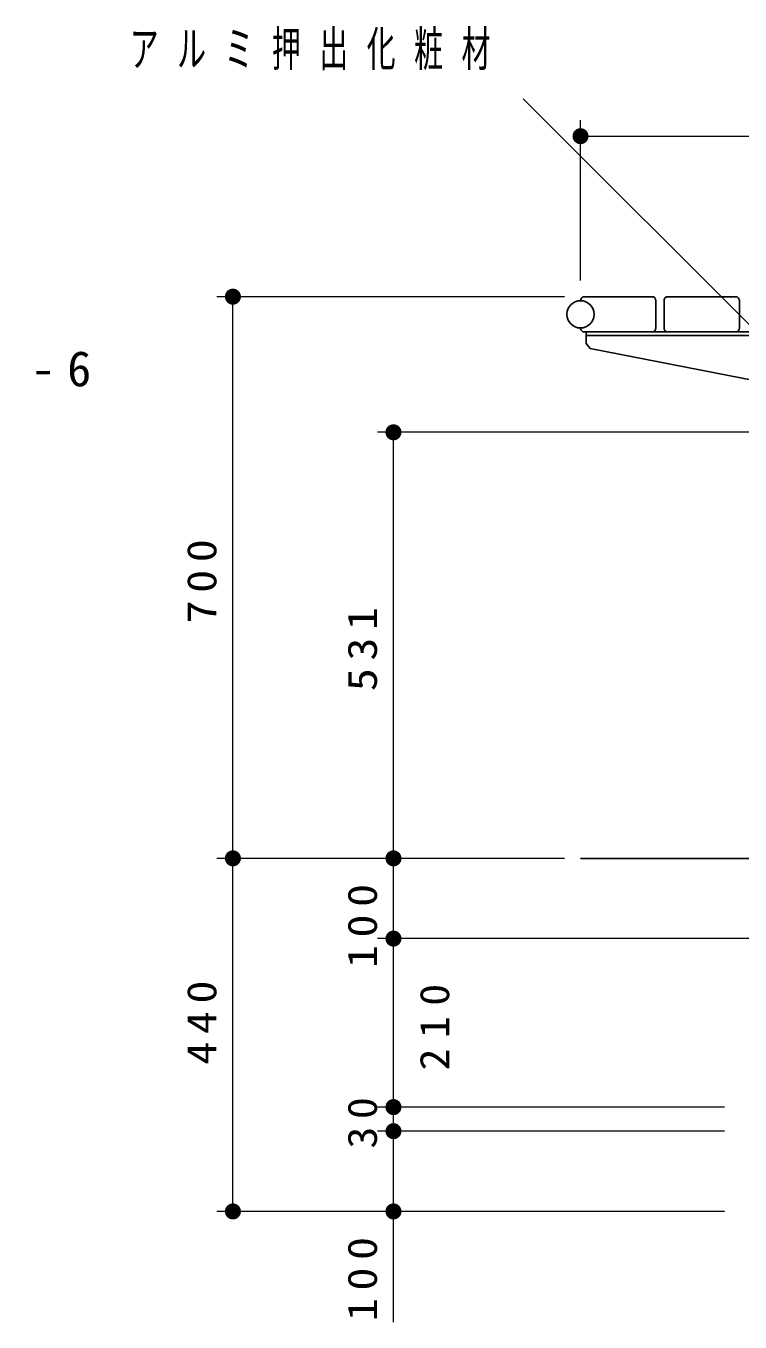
# Model space of a CAD drawing. Units: millimetres on the paper, with parts at other scales. Extents: x -365 to 0, y -26 to 257.
# Drawn here: x -129.3 to -84.8, y 65.6 to 146.4 of the extents above; entities that cross this region are included whole.
import ezdxf

# ---------------------------------------------------------------- set-up
doc = ezdxf.new("R2010")
doc.units = ezdxf.units.MM
doc.layers.add('LY_1', color=7, linetype='Continuous', lineweight=25)
doc.styles.add('ＭＳ ゴシック', font='')
doc.styles.get('ＭＳ ゴシック').set_extended_font_data('MS Gothic')

# ---------------------------------------------------------------- blocks, each defined once
blk = doc.blocks.new('filled_dot')
at = {"color": 0, "linetype": 'Continuous', "lineweight": -2, "const_width": 1.25}
blk.add_lwpolyline([(-0.625, 0, 1), (0.625, 0, 1)], format="xyb", close=True, dxfattribs=at)

msp = doc.modelspace()

# ---------------------------------------------------------------- linework, layer by layer
at = {"layer": 'LY_1', "lineweight": 13}
for p, q in [((-70.625, 114.183), (-98.292, 141.851)), ((-94.725, 130.521), (-94.725, 140.521)), ((-94.725, 139.521), (-38.025, 139.521)), ((-95.725, 129.521), (-117.375, 129.521)), ((-116.375, 94.521), (-116.375, 129.521)), ((-71.625, 121.071), (-107.375, 121.071)), ((-106.375, 94.521), (-106.375, 121.071)), ((-95.725, 94.521), (-117.375, 94.521)), ((-116.375, 72.521), (-116.375, 94.521)), ((-95.725, 94.521), (-107.375, 94.521)), ((-106.375, 89.521), (-106.375, 94.521)), ((-82.75, 89.521), (-107.375, 89.521)), ((-106.375, 79.021), (-106.375, 89.521)), ((-85.75, 79.021), (-107.375, 79.021)), ((-106.375, 77.521), (-106.375, 79.021)), ((-85.75, 77.521), (-107.375, 77.521)), ((-106.375, 65.626), (-106.375, 77.521)), ((-85.75, 72.521), (-117.375, 72.521))]:
    msp.add_line(p, q, dxfattribs=at)
at = {"layer": 'LY_1'}
for p, q in [((-94.475, 129.521), (-90.275, 129.521)), ((-90.025, 129.271), (-90.025, 127.571)), ((-89.525, 129.271), (-89.525, 127.571)), ((-89.275, 129.521), (-85.075, 129.521)), ((-84.825, 129.271), (-84.825, 127.571)), ((-94.475, 127.321), (-90.275, 127.321)), ((-89.275, 127.321), (-85.075, 127.321)), ((-94.725, 94.521), (-70.625, 94.521))]:
    msp.add_line(p, q, dxfattribs=at)
at = {"layer": 'LY_1', "color": 3}
for p, q in [((-94.375, 127.321), (-94.375, 126.596)), ((-94.375, 127.321), (-38.375, 127.321)), ((-94.375, 127.096), (-38.375, 127.096)), ((-94.375, 126.596), (-94.129, 126.298)), ((-70.025, 121.595), (-94.129, 126.298))]:
    msp.add_line(p, q, dxfattribs=at)
at = {"layer": 'LY_1'}
msp.add_circle((-94.725, 128.421), 0.85, dxfattribs=at)
for centre, start, end in [((-94.475, 129.271), 90, 180), ((-90.275, 129.271), 0, 90), ((-89.275, 129.271), 90, 180), ((-85.075, 129.271), 0, 90), ((-94.475, 127.571), 179.99999, 270), ((-90.275, 127.571), 270, 0), ((-89.275, 127.571), 179.99999, 270), ((-85.075, 127.571), 270, 0)]:
    msp.add_arc(centre, 0.25, start, end, dxfattribs=at)

# ---------------------------------------------------------------- block references
at = {"layer": 'LY_1', "lineweight": 13, "xscale": 0.4, "yscale": 0.4}
msp.add_blockref('filled_dot', (-94.725, 139.521), dxfattribs=at)
for p, rotation in [((-116.375, 129.521), 270), ((-106.375, 121.071), 270), ((-116.375, 94.521), 270), ((-116.375, 94.521), 90), ((-106.375, 94.521), 270), ((-106.375, 94.521), 90), ((-106.375, 89.521), 270), ((-106.375, 89.521), 90), ((-106.375, 79.021), 270), ((-106.375, 79.021), 90), ((-106.375, 77.521), 270), ((-116.375, 72.521), 90), ((-106.375, 72.521), 90)]:
    msp.add_blockref('filled_dot', p, dxfattribs=dict(at, rotation=rotation))

# ---------------------------------------------------------------- texts
at = {"layer": 'LY_1', "char_height": 2.199, "attachment_point": 4, "style": 'ＭＳ ゴシック'}
for s, insert in [('\\T1.64;\\W0.6;アルミ押出化粧材', (-122.799, 144.851)), ('\\T1.5;座フレーム:PL-4.5/PL-6', (-173.875, 124.769))]:
    msp.add_mtext(s, dxfattribs=dict(at, insert=insert))
at = {"layer": 'LY_1', "char_height": 1.833, "rotation": 90, "style": 'ＭＳ ゴシック'}
for s, insert, attachment_point in [('\\T1.33;\\W1.15;700', (-117.375, 112.021), 8), ('\\T1.33;\\W1.15;531', (-107.375, 107.796), 8), ('\\T1.33;\\W1.15;100', (-107.375, 90.542), 8), ('\\T1.33;\\W1.15;440', (-117.375, 84.521), 8), ('\\T1.47;\\W1.1;210', (-102.875, 81.302), 7), ('\\T1.34;\\W1.1;30', (-107.375, 78.271), 8), ('\\T1.33;\\W1.15;100', (-107.375, 68.542), 8)]:
    msp.add_mtext(s, dxfattribs=dict(at, insert=insert, attachment_point=attachment_point))

doc.saveas('drawing.dxf')
